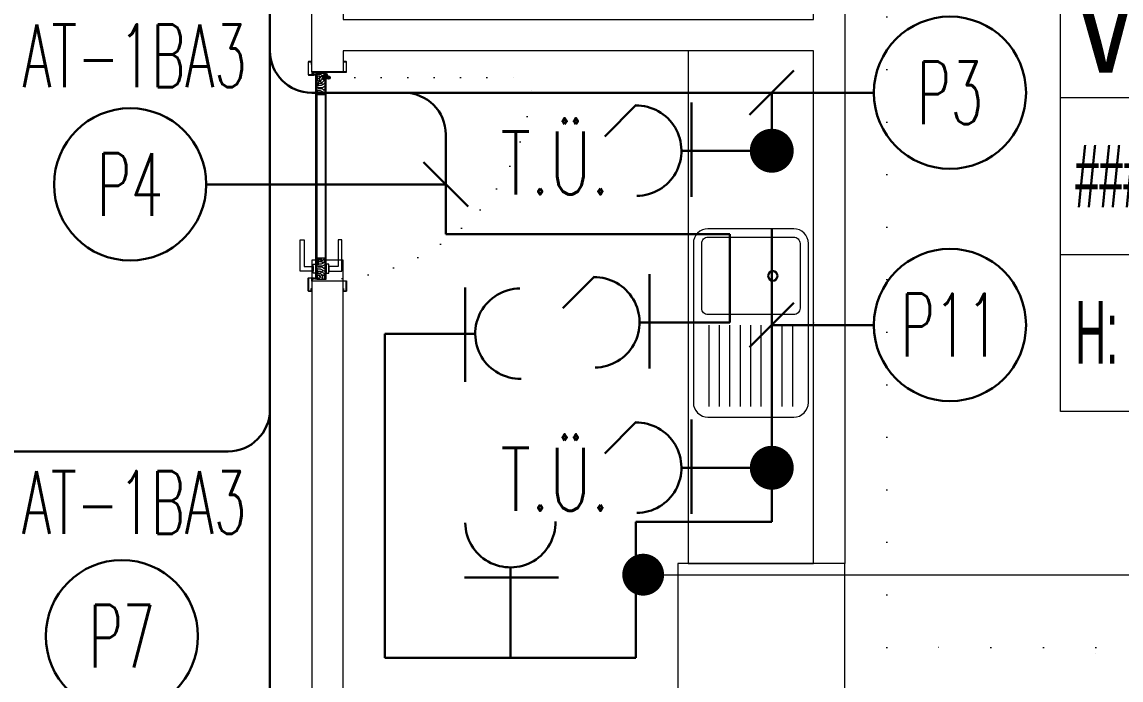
# Model space of a CAD drawing. Header units: metres. Extents: x -13194 to 152406, y -14653 to 29421.
# Drawn here: x 88046 to 88572, y 1624 to 1939 of the extents above; entities that cross this region are included whole.
import ezdxf
from ezdxf.enums import TextEntityAlignment as Align

# ---------------------------------------------------------------- set-up
doc = ezdxf.new("R2010")
doc.units = ezdxf.units.M
doc.header["$LTSCALE"] = 100
doc.header["$MEASUREMENT"] = 0
doc.linetypes.add('DOT2', pattern=[0.125, 0, -0.125])
doc.linetypes.add('HIDDEN', pattern=[0.375, 0.25, -0.125])
doc.layers.get('0').update_dxf_attribs({"color": 9, "lineweight": 9})
for name, color, linetype, lineweight in [('00', 9, 'Continuous', 9), ('01', 9, 'Continuous', 9), ('05V', 9, 'Continuous', 9), ('06C @ 1', 9, 'Continuous', 9), ('09', 9, 'Continuous', 9), ('10', 9, 'Continuous', 9), ('12', 9, 'Continuous', 9), ('20', 9, 'DOT2', 9), ('21_mahal200', 9, 'Continuous', 9), ('E-KABLO', 7, 'Continuous', 30), ('E-KAPAKLI PRİZ', 7, 'Continuous', 30), ('E-LINYE', 7, 'Continuous', 30), ('E-PRİZ', 7, 'Continuous', 30), ('E-YAZI', 7, 'Continuous', 30)]:
    doc.layers.add(name, color=color, linetype=linetype, lineweight=lineweight)
doc.styles.add('Arial', font='arial.ttf', dxfattribs={"height": 2.5})
doc.styles.add('E-YAZI', font='txttw.shx')
doc.styles.add('MuuM_TEXT-STANDART', font='ARIALN.TTF')
doc.dimstyles.new('MuuM_DIM200', dxfattribs={"dimscale": 20, "dimtxt": 2, "dimasz": 1, "dimexe": 1, "dimexo": 1, "dimgap": 1, "dimtad": 1, "dimdec": 1, "dimrnd": 0.5, "dimdsep": 46, "dimtxsty": 'MuuM_TEXT-STANDART', "dimblk": 'ARCHTICK', "dimcen": 0, "dimdle": 0.15, "dimclrd": 256, "dimclre": 256, "dimclrt": 256, "dimadec": 0, "dimazin": 0, "dimtfac": 5, "dimtdec": 1, "dimtix": 1, "dimtmove": 2, "dimatfit": 3, "dimldrblk": 'DOT', "dimfxl": 3, "dimfxlon": 1, "dimtolj": 1, "dimlwd": -1, "dimlwe": -1, "dimarcsym": 0})

# ---------------------------------------------------------------- blocks, each defined once
blk = doc.blocks.new('100_PRİZ')
at = {"layer": 'E-PRİZ', "color": 4}
for p, q in [((0, 2.4), (0, 0)), ((-1.223, 2.136), (1.279, 2.136))]:
    blk.add_line(p, q, dxfattribs=at)
blk.add_arc((0, 3.6), 1.2, 180.7551, 0.7551, dxfattribs=at)
blk = doc.blocks.new('100_KAPAKLI PRİZ')
at = {"layer": 'E-KAPAKLI PRİZ', "color": 4}
for p, q in [((1.216, 3.6), (0.379, 4.438)), ((0, 2.4), (0, 0)), ((-1.223, 2.136), (1.279, 2.136))]:
    blk.add_line(p, q, dxfattribs=at)
blk.add_arc((0, 3.6), 1.2, 180.7551, 0.7551, dxfattribs=at)
blk = doc.blocks.new('p-kolon_80x80')
blk.add_lwpolyline([(-40, -40), (40, -40), (40, 40), (-40, 40)], close=True)
blk = doc.blocks.new('1.Bod.Ara.Sitatik Elk')
at = {"layer": '01'}
blk.add_blockref('p-kolon_80x80', (4400, -6990), dxfattribs=at)
blk = doc.blocks.new('_ArchTick')
at = {"color": 0, "linetype": 'ByBlock', "const_width": 0.15}
blk.add_lwpolyline([(-0.5, -0.5), (0.5, 0.5)], dxfattribs=at)
blk = doc.blocks.new('_Dot')
at = {"color": 0, "linetype": 'ByBlock', "lineweight": -2}
blk.add_line((-0.5, 0), (-1, 0), dxfattribs=at)
at = {"color": 0, "linetype": 'ByBlock', "const_width": 0.5}
blk.add_lwpolyline([(-0.25, 0, 1), (0.25, 0, 1)], format="xyb", close=True, dxfattribs=at)
blk = doc.blocks.new('0_roomno2')
blk.add_lwpolyline([(19.375, -10.5), (0, -10.5), (0, 0), (19.375, 0)], close=True)
for points in [[(0, -3), (19.375, -3)], [(8.125, -3), (8.125, -10.5)], [(11.875, -3), (11.875, -10.5)], [(15.625, -3), (15.625, -10.5)], [(0, -6.75), (8.125, -6.75)]]:
    blk.add_lwpolyline(points)
at = {"style": 'MuuM_TEXT-STANDART', "width": 0.6}
blk.add_text('H:', height=1.5, dxfattribs=at).set_placement((0.35, -8.608), align=Align.MIDDLE_LEFT)
at = {"style": 'Arial'}
blk.add_attdef('ODANO', (0, 1.17), '', height=2, dxfattribs=at)
blk.add_attdef('MEKANADI', text='', height=2, dxfattribs=at).set_placement((0.35, -3), align=Align.BOTTOM_LEFT)
at = {"style": 'MuuM_TEXT-STANDART', "width": 0.6}
for tag, p in [('YER01', (10, -4.5)), ('TAVAN01', (13.75, -4.5)), ('DUVAR01', (17.5, -4.5)), ('YER02', (10, -6.75)), ('TAVAN02', (13.75, -6.75)), ('DUVAR02', (17.5, -6.75)), ('YER03', (10, -9)), ('TAVAN03', (13.75, -9)), ('DUVAR03', (17.5, -9))]:
    blk.add_attdef(tag, text='', height=1.5, dxfattribs=at).set_placement(p, align=Align.MIDDLE_CENTER)
for tag, p in [('M2', (0.35, -4.875)), ('TEMIZTAVANYUKSEKLIGI', (1.8, -8.608))]:
    blk.add_attdef(tag, text='', height=1.5, dxfattribs=at).set_placement(p, align=Align.MIDDLE_LEFT)
blk = doc.blocks.new('gr-p-birim eleman')
blk.add_lwpolyline([(-1, 0), (0, 0), (0, 1), (-1, 1)], close=True)
blk = doc.blocks.new('m-mu-evye01-p')
for points in [[(-45, 9.5), (-45, 50.5, -0.414214), (-38, 57.5), (38, 57.5, -0.414214), (45, 50.5), (45, 9.5, -0.414214), (38, 2.5), (-38, 2.5, -0.414214)], [(-4, 9.5), (-4, 50.5, 0.414214), (-7, 53.5), (-38, 53.5, 0.414214), (-41, 50.5), (-41, 9.5, 0.414214), (-38, 6.5), (-7, 6.5, 0.414214)]]:
    blk.add_lwpolyline(points, format="xyb", close=True)
for points in [[(40, 50), (1, 50)], [(40, 45), (1, 45)], [(40, 40), (1, 40)], [(40, 35), (1, 35)], [(40, 30), (1, 30)], [(40, 25), (1, 25)], [(40, 20), (1, 20)], [(40, 15), (1, 15)], [(40, 10), (1, 10)]]:
    blk.add_lwpolyline(points)
for radius in [2.5, 2]:
    blk.add_circle((-22.5, 19.5), radius)
blk.add_point((0, 0))
blk = doc.blocks.new('p-kapı kolu')
for points in [[(2.2, 0), (2.2, -1.25), (-2.2, -1.25), (-2.2, 0), (2.2, 0)], [(1.225, -1.25), (1.225, -7.5), (-13.775, -7.5), (-13.775, -5.625), (-1.025, -5.625), (-1.025, -5.625), (-1.025, -1.25), (1.225, -1.25)]]:
    blk.add_lwpolyline(points)
blk = doc.blocks.new('K-AH-01')
at = {"layer": '09'}
h = blk.add_hatch(dxfattribs=at)
h.set_pattern_fill('LOGEND', color=256, scale=10, style=0)
h.set_pattern_definition([(7e-15, (-3944.073, -2726.897), (10, 10), [3, -7]), (7e-15, (-3944.073, -2726.397), (10, 10), [3, -7]), (7e-15, (-3943.573, -2725.397), (10, 10), [2, -8]), (7e-15, (-3943.073, -2724.397), (10, 10), [1.5, -8.5]), (7e-15, (-3943.073, -2723.397), (10, 10), [1, -9]), (7e-15, (-3945.573, -2722.397), (10, 10), [0.5, -2.5, 0.5, -6.5]), (7e-15, (-3944.073, -2721.897), (10, 10), [0.5, -4, 1.5, -4]), (7e-15, (-3942.073, -2721.397), (10, 10), [0.5, -0.5, 0.5, -8.5]), (7e-15, (-3942.573, -2720.897), (10, 10), [0.5, -9.5]), (7e-15, (-3943.073, -2719.897), (10, 10), [1.5, -8.5]), (7e-15, (-3943.073, -2718.897), (10, 10), [2, -8]), (7e-15, (-3943.573, -2717.897), (10, 10), [2.5, -3, 0.5, -4]), (90, (-3947.573, -2723.897), (-10, 10), [0.5, -1, 2.5, -6]), (90, (-3947.073, -2722.897), (-10, 10), [0.5, -0.5, 1.5, -7.5]), (90, (-3946.573, -2718.897), (-10, 10), [1, -9]), (90, (-3946.073, -2722.897), (-10, 10), [2, -3, 0.5, -4.5]), (90, (-3945.573, -2717.397), (-10, 10), [0.5, -9.5]), (90, (-3945.073, -2722.397), (-10, 10), [1.5, -8.5]), (90, (-3944.073, -2721.897), (-10, 10), [1, -9]), (90, (-3943.073, -2721.897), (-10, 10), [0.5, -1.5, 1.5, -6.5]), (90, (-3942.573, -2721.397), (-10, 10), [0.5, -9.5]), (90, (-3942.073, -2723.397), (-10, 10), [1.4, -8.6]), (90, (-3941.573, -2725.397), (-10, 10), [1, -9]), (90, (-3940.573, -2721.397), (-10, 10), [0.5, -9.5]), (90, (-3939.573, -2721.897), (-10, 10), [1.5, -8.5]), (90, (-3938.573, -2721.897), (-10, 10), [1.5, -8.5]), (45, (-3940.073, -2725.8966), (1e-15, 10), [0.7071, -0.7071, 0.7071, -12.020836]), (45, (-3942.073, -2723.3966), (1e-15, 10), [1.4142, -12.727936]), (45, (-3946.073, -2718.3966), (1e-15, 10), [1.4142, -12.727936]), (45, (-3944.073, -2720.8966), (1e-15, 10), [1.4142, -12.727936]), (45, (-3943.573, -2722.8966), (1e-15, 10), [1.4142, -12.727936]), (45, (-3940.573, -2724.8966), (1e-15, 10), [1.4142, -12.727936]), (45, (-3941.573, -2724.3966), (1e-15, 10), [2.12132, -12.020816]), (45, (-3944.573, -2719.8966), (1e-15, 10), [0.7071, -13.435036]), (45, (-3945.073, -2718.8966), (1e-15, 10), [0.7071, -13.435036]), (45, (-3941.073, -2718.8966), (1e-15, 10), [0.7071, -13.435036]), (45, (-3945.073, -2723.8966), (1e-15, 10), [0.7071, -13.435036]), (45, (-3939.573, -2720.3966), (1e-15, 10), [0.7071, -13.435036]), (45, (-3943.073, -2721.3966), (1e-15, 10), [0.7071, -13.435036]), (45, (-3942.073, -2720.3966), (1e-15, 10), [0.7071, -13.435036]), (135, (-3942.573, -2722.3966), (-10, 1e-15), [0.7071, -0.7071, 2.12132, -10.606616]), (135, (-3941.073, -2722.3966), (-10, 1e-15), [0.7071, -13.435036]), (135, (-3941.073, -2725.8966), (-10, 1e-15), [0.7071, -13.435036]), (135, (-3943.073, -2723.3966), (-10, 1e-15), [0.7071, -13.435036]), (135, (-3941.573, -2721.3966), (-10, 1e-15), [0.7071, -13.435036]), (135, (-3944.073, -2723.8966), (-10, 1e-15), [0.7071, -13.435036]), (135, (-3940.073, -2723.8966), (-10, 1e-15), [0.7071, -13.435036]), (135, (-3947.073, -2726.8966), (-10, 1e-15), [0.7071, -13.435036]), (135, (-3946.573, -2726.3966), (-10, 1e-15), [1.4142, -12.727936]), (135, (-3946.073, -2725.8966), (-10, 1e-15), [1.4142, -12.727936]), (135, (-3945.073, -2725.8966), (-10, 1e-15), [1.4142, -12.727936]), (135, (-3944.573, -2724.8966), (-10, 1e-15), [1.4142, -12.727936]), (135, (-3940.573, -2720.8966), (-10, 1e-15), [1.4142, -12.727936]), (135, (-3938.573, -2725.8966), (-10, 1e-15), [1.4142, -12.727936]), (135, (-3938.073, -2717.8966), (-10, 1e-15), [1.4142, -12.727936]), (135, (-3938.073, -2718.8966), (-10, 1e-15), [1.4142, -12.727936]), (135, (-3939.073, -2719.3966), (-10, 1e-15), [1.4142, -12.727936]), (135, (-3946.073, -2719.3966), (-10, 1e-15), [2.12132, -12.020816]), (135, (-3939.573, -2720.3966), (-10, 1e-15), [2.12132, -12.020816]), (26.56505, (-3945.0727, -2717.3966), (10, 4e-09), [1.118, -21.24268]), (26.56505, (-3945.0727, -2722.3966), (10, 4e-09), [1.118, -21.24268]), (26.56505, (-3944.0727, -2719.3966), (10, 4e-09), [1.118, -21.24268]), (26.56505, (-3941.0727, -2726.3966), (10, 4e-09), [1.118, -21.24268]), (26.56505, (-3941.5727, -2725.3966), (10, 4e-09), [1.118, -21.24268]), (26.56505, (-3944.5727, -2723.3966), (10, 4e-09), [1.118, -21.24268]), (26.56505, (-3944.5727, -2718.3966), (10, 4e-09), [1.118, -21.24268]), (26.56505, (-3941.5727, -2721.3966), (10, 4e-09), [2.236, -20.12468]), (63.43495, (-3941.5727, -2719.8966), (5e-10, 10), [1.118, -21.24268]), (63.43495, (-3940.0727, -2722.8966), (5e-10, 10), [1.118, -21.24268]), (63.43495, (-3945.0727, -2720.8966), (5e-10, 10), [1.118, -21.24268]), (63.43495, (-3947.0727, -2720.3966), (5e-10, 10), [1.118, -21.24268]), (63.43495, (-3941.0727, -2722.3966), (5e-10, 10), [1.118, -21.24268]), (63.43495, (-3942.0727, -2722.3966), (5e-10, 10), [1.118, -21.24268]), (63.43495, (-3946.0727, -2720.8966), (5e-10, 10), [2.236, -20.12468]), (63.43495, (-3938.5727, -2724.3966), (5e-10, 10), [2.236, -20.12468]), (63.43495, (-3939.5727, -2723.8966), (5e-10, 10), [2.236, -20.12468]), (116.56505, (-3947.5727, -2725.3966), (-4e-09, 10), [1.118, -21.24268]), (116.56505, (-3947.5727, -2719.8966), (-4e-09, 10), [1.118, -21.24268]), (116.56505, (-3945.5727, -2726.8966), (-4e-09, 10), [1.118, -21.24268]), (116.56505, (-3946.5727, -2717.8966), (-4e-09, 10), [1.118, -21.24268]), (116.56505, (-3945.5727, -2723.8966), (-4e-09, 10), [1.118, -21.24268]), (116.56505, (-3943.5727, -2722.8966), (-4e-09, 10), [1.118, -21.24268]), (116.56505, (-3942.5727, -2720.8966), (-4e-09, 10), [1.118, -21.24268]), (116.56505, (-3947.0727, -2724.8966), (3.2e-06, 10.0000016), [1.118, -21.24268]), (116.56505, (-3944.5727, -2723.3966), (-4e-09, 10), [1.118, -21.24268]), (116.56505, (-3941.5727, -2724.3966), (-4e-09, 10), [1.118, -21.24268]), (116.56505, (-3940.5727, -2723.3966), (-4e-09, 10), [1.118, -21.24268]), (116.56505, (-3938.5727, -2720.3966), (-4e-09, 10), [1.118, -21.24268]), (116.56505, (-3946.0727, -2717.3966), (-4e-09, 10), [1.118, -21.24268]), (116.56505, (-3947.5727, -2717.8966), (-4e-09, 10), [2.236, -20.12468]), (116.56505, (-3946.0727, -2724.8966), (-4e-09, 10), [2.236, -20.12468]), (153.43495, (-3947.5727, -2726.3966), (-10, 5e-10), [1.118, -21.24268]), (153.43495, (-3939.0727, -2726.8966), (-10, 5e-10), [1.118, -21.24268]), (153.43495, (-3939.5727, -2721.8966), (-10, 5e-10), [1.118, -21.24268]), (153.43495, (-3943.5727, -2725.3966), (-10, 5e-10), [1.118, -21.24268]), (153.43495, (-3944.0727, -2726.3966), (-10, 5e-10), [1.118, -21.24268]), (153.43495, (-3943.0727, -2724.3966), (-10, 5e-10), [1.118, -21.24268]), (153.43495, (-3940.0727, -2718.3966), (-10, 5e-10), [1.118, -21.24268]), (153.43495, (-3939.0727, -2717.8966), (-10, 5e-10), [2.236, -20.12468])])
h.paths.add_polyline_path([(10.77, 6.46), (10.77, 2.46), (0.77, 2.46), (0.77, 6.46)])
h = blk.add_hatch(dxfattribs=at)
h.set_pattern_fill('LOGEND', color=256, scale=10, style=0)
h.set_pattern_definition([(7e-15, (-3938.781, -2726.897), (10, 10), [3, -7]), (7e-15, (-3938.781, -2726.397), (10, 10), [3, -7]), (7e-15, (-3938.281, -2725.397), (10, 10), [2, -8]), (7e-15, (-3937.781, -2724.397), (10, 10), [1.5, -8.5]), (7e-15, (-3937.781, -2723.397), (10, 10), [1, -9]), (7e-15, (-3940.281, -2722.397), (10, 10), [0.5, -2.5, 0.5, -6.5]), (7e-15, (-3938.781, -2721.897), (10, 10), [0.5, -4, 1.5, -4]), (7e-15, (-3936.781, -2721.397), (10, 10), [0.5, -0.5, 0.5, -8.5]), (7e-15, (-3937.281, -2720.897), (10, 10), [0.5, -9.5]), (7e-15, (-3937.781, -2719.897), (10, 10), [1.5, -8.5]), (7e-15, (-3937.781, -2718.897), (10, 10), [2, -8]), (7e-15, (-3938.281, -2717.897), (10, 10), [2.5, -3, 0.5, -4]), (90, (-3942.281, -2723.897), (-10, 10), [0.5, -1, 2.5, -6]), (90, (-3941.781, -2722.897), (-10, 10), [0.5, -0.5, 1.5, -7.5]), (90, (-3941.281, -2718.897), (-10, 10), [1, -9]), (90, (-3940.781, -2722.897), (-10, 10), [2, -3, 0.5, -4.5]), (90, (-3940.281, -2717.397), (-10, 10), [0.5, -9.5]), (90, (-3939.781, -2722.397), (-10, 10), [1.5, -8.5]), (90, (-3938.781, -2721.897), (-10, 10), [1, -9]), (90, (-3937.781, -2721.897), (-10, 10), [0.5, -1.5, 1.5, -6.5]), (90, (-3937.281, -2721.397), (-10, 10), [0.5, -9.5]), (90, (-3936.781, -2723.397), (-10, 10), [1.4, -8.6]), (90, (-3936.281, -2725.397), (-10, 10), [1, -9]), (90, (-3935.281, -2721.397), (-10, 10), [0.5, -9.5]), (90, (-3934.281, -2721.897), (-10, 10), [1.5, -8.5]), (90, (-3933.281, -2721.897), (-10, 10), [1.5, -8.5]), (45, (-3934.781, -2725.8966), (1e-15, 10), [0.7071, -0.7071, 0.7071, -12.020836]), (45, (-3936.781, -2723.3966), (1e-15, 10), [1.4142, -12.727936]), (45, (-3940.781, -2718.3966), (1e-15, 10), [1.4142, -12.727936]), (45, (-3938.781, -2720.8966), (1e-15, 10), [1.4142, -12.727936]), (45, (-3938.281, -2722.8966), (1e-15, 10), [1.4142, -12.727936]), (45, (-3935.281, -2724.8966), (1e-15, 10), [1.4142, -12.727936]), (45, (-3936.281, -2724.3966), (1e-15, 10), [2.12132, -12.020816]), (45, (-3939.281, -2719.8966), (1e-15, 10), [0.7071, -13.435036]), (45, (-3939.781, -2718.8966), (1e-15, 10), [0.7071, -13.435036]), (45, (-3935.781, -2718.8966), (1e-15, 10), [0.7071, -13.435036]), (45, (-3939.781, -2723.8966), (1e-15, 10), [0.7071, -13.435036]), (45, (-3934.281, -2720.3966), (1e-15, 10), [0.7071, -13.435036]), (45, (-3937.781, -2721.3966), (1e-15, 10), [0.7071, -13.435036]), (45, (-3936.781, -2720.3966), (1e-15, 10), [0.7071, -13.435036]), (135, (-3937.281, -2722.3966), (-10, 1e-15), [0.7071, -0.7071, 2.12132, -10.606616]), (135, (-3935.781, -2722.3966), (-10, 1e-15), [0.7071, -13.435036]), (135, (-3935.781, -2725.8966), (-10, 1e-15), [0.7071, -13.435036]), (135, (-3937.781, -2723.3966), (-10, 1e-15), [0.7071, -13.435036]), (135, (-3936.281, -2721.3966), (-10, 1e-15), [0.7071, -13.435036]), (135, (-3938.781, -2723.8966), (-10, 1e-15), [0.7071, -13.435036]), (135, (-3934.781, -2723.8966), (-10, 1e-15), [0.7071, -13.435036]), (135, (-3941.781, -2726.8966), (-10, 1e-15), [0.7071, -13.435036]), (135, (-3941.281, -2726.3966), (-10, 1e-15), [1.4142, -12.727936]), (135, (-3940.781, -2725.8966), (-10, 1e-15), [1.4142, -12.727936]), (135, (-3939.781, -2725.8966), (-10, 1e-15), [1.4142, -12.727936]), (135, (-3939.281, -2724.8966), (-10, 1e-15), [1.4142, -12.727936]), (135, (-3935.281, -2720.8966), (-10, 1e-15), [1.4142, -12.727936]), (135, (-3933.281, -2725.8966), (-10, 1e-15), [1.4142, -12.727936]), (135, (-3932.781, -2717.8966), (-10, 1e-15), [1.4142, -12.727936]), (135, (-3932.781, -2718.8966), (-10, 1e-15), [1.4142, -12.727936]), (135, (-3933.781, -2719.3966), (-10, 1e-15), [1.4142, -12.727936]), (135, (-3940.781, -2719.3966), (-10, 1e-15), [2.12132, -12.020816]), (135, (-3934.281, -2720.3966), (-10, 1e-15), [2.12132, -12.020816]), (26.56505, (-3939.7813, -2717.3966), (10, 4e-09), [1.118, -21.24268]), (26.56505, (-3939.7813, -2722.3966), (10, 4e-09), [1.118, -21.24268]), (26.56505, (-3938.7813, -2719.3966), (10, 4e-09), [1.118, -21.24268]), (26.56505, (-3935.7813, -2726.3966), (10, 4e-09), [1.118, -21.24268]), (26.56505, (-3936.2813, -2725.3966), (10, 4e-09), [1.118, -21.24268]), (26.56505, (-3939.2813, -2723.3966), (10, 4e-09), [1.118, -21.24268]), (26.56505, (-3939.2813, -2718.3966), (10, 4e-09), [1.118, -21.24268]), (26.56505, (-3936.2813, -2721.3966), (10, 4e-09), [2.236, -20.12468]), (63.43495, (-3936.2813, -2719.8966), (5e-10, 10), [1.118, -21.24268]), (63.43495, (-3934.7813, -2722.8966), (5e-10, 10), [1.118, -21.24268]), (63.43495, (-3939.7813, -2720.8966), (5e-10, 10), [1.118, -21.24268]), (63.43495, (-3941.7813, -2720.3966), (5e-10, 10), [1.118, -21.24268]), (63.43495, (-3935.7813, -2722.3966), (5e-10, 10), [1.118, -21.24268]), (63.43495, (-3936.7813, -2722.3966), (5e-10, 10), [1.118, -21.24268]), (63.43495, (-3940.7813, -2720.8966), (5e-10, 10), [2.236, -20.12468]), (63.43495, (-3933.2813, -2724.3966), (5e-10, 10), [2.236, -20.12468]), (63.43495, (-3934.2813, -2723.8966), (5e-10, 10), [2.236, -20.12468]), (116.56505, (-3942.2813, -2725.3966), (-4e-09, 10), [1.118, -21.24268]), (116.56505, (-3942.2813, -2719.8966), (-4e-09, 10), [1.118, -21.24268]), (116.56505, (-3940.2813, -2726.8966), (-4e-09, 10), [1.118, -21.24268]), (116.56505, (-3941.2813, -2717.8966), (-4e-09, 10), [1.118, -21.24268]), (116.56505, (-3940.2813, -2723.8966), (-4e-09, 10), [1.118, -21.24268]), (116.56505, (-3938.2813, -2722.8966), (-4e-09, 10), [1.118, -21.24268]), (116.56505, (-3937.2813, -2720.8966), (-4e-09, 10), [1.118, -21.24268]), (116.56505, (-3941.7813, -2724.8966), (3.2e-06, 10.0000016), [1.118, -21.24268]), (116.56505, (-3939.2813, -2723.3966), (-4e-09, 10), [1.118, -21.24268]), (116.56505, (-3936.2813, -2724.3966), (-4e-09, 10), [1.118, -21.24268]), (116.56505, (-3935.2813, -2723.3966), (-4e-09, 10), [1.118, -21.24268]), (116.56505, (-3933.2813, -2720.3966), (-4e-09, 10), [1.118, -21.24268]), (116.56505, (-3940.7813, -2717.3966), (-4e-09, 10), [1.118, -21.24268]), (116.56505, (-3942.2813, -2717.8966), (-4e-09, 10), [2.236, -20.12468]), (116.56505, (-3940.7813, -2724.8966), (-4e-09, 10), [2.236, -20.12468]), (153.43495, (-3942.2813, -2726.3966), (-10, 5e-10), [1.118, -21.24268]), (153.43495, (-3933.7813, -2726.8966), (-10, 5e-10), [1.118, -21.24268]), (153.43495, (-3934.2813, -2721.8966), (-10, 5e-10), [1.118, -21.24268]), (153.43495, (-3938.2813, -2725.3966), (-10, 5e-10), [1.118, -21.24268]), (153.43495, (-3938.7813, -2726.3966), (-10, 5e-10), [1.118, -21.24268]), (153.43495, (-3937.7813, -2724.3966), (-10, 5e-10), [1.118, -21.24268]), (153.43495, (-3934.7813, -2718.3966), (-10, 5e-10), [1.118, -21.24268]), (153.43495, (-3933.7813, -2717.8966), (-10, 5e-10), [2.236, -20.12468])])
h.paths.add_polyline_path([(89.06, 2.47), (89.06, 6.46), (99.06, 6.47), (99.06, 2.47)])
at = {"layer": '10'}
for points in [[(-0.44, -1.7), (1.3, -1.7, 0.414214), (1.6, -1.4), (1.6, 1.1, 0.414214), (1.3, 1.4, 0.414214), (1, 1.1), (1, 0.2), (0.2, 0.2), (0.2, 16.4, 0.414214), (-0.1, 16.7), (-4.6, 16.7, 0.414214), (-4.9, 16.4), (-4.9, 15.3, 0.414214), (-4.6, 15), (-3.5, 15), (-3.5, 15.2), (-4.6, 15.2, -0.414214), (-4.7, 15.3), (-4.7, 16.4, -0.414214), (-4.6, 16.5), (-0.2, 16.5), (-0.1, 16.5, -0.414214), (0, 16.4), (0, 0), (1.2, 0), (1.2, 1.1, -0.414214), (1.3, 1.2, -0.414214), (1.4, 1.1), (1.4, -1.4, -0.414214), (1.3, -1.5), (-0.44, -1.5), (-4.6, -1.5, -0.414214), (-4.7, -1.4), (-4.7, -0.3, -0.414214), (-4.6, -0.2), (-3.5, -0.2), (-3.5, 0), (-4.6, 0, 0.414214), (-4.9, -0.3), (-4.9, -1.4, 0.414214), (-4.6, -1.7)], [(100.44, -1.7), (98.7, -1.7, -0.414214), (98.4, -1.4), (98.4, 1.1, -0.414214), (98.7, 1.4, -0.414214), (99, 1.1), (99, 0.2), (99.8, 0.2), (99.8, 16.4, -0.414214), (100.1, 16.7), (104.6, 16.7, -0.414214), (104.9, 16.4), (104.9, 15.3, -0.414214), (104.6, 15), (103.5, 15), (103.5, 15.2), (104.6, 15.2, 0.414214), (104.7, 15.3), (104.7, 16.4, 0.414214), (104.6, 16.5), (100.2, 16.5), (100.1, 16.5, 0.414214), (100, 16.4), (100, 0), (98.8, 0), (98.8, 1.1, 0.414214), (98.7, 1.2, 0.414214), (98.6, 1.1), (98.6, -1.4, 0.414214), (98.7, -1.5), (100.44, -1.5), (104.6, -1.5, 0.414214), (104.7, -1.4), (104.7, -0.3, 0.414214), (104.6, -0.2), (103.5, -0.2), (103.5, 0), (104.6, 0, -0.414214), (104.9, -0.3), (104.9, -1.4, -0.414214), (104.6, -1.7)], [(2.15, 7.6), (0.77, 6.96), (0.77, 4.09), (0.57, 4.09), (0.57, 7.09), (2.04, 7.77, -14.796002)]]:
    blk.add_lwpolyline(points, format="xyb", close=True, dxfattribs=at)
blk.add_circle((2.72, 8.09), 0.55, dxfattribs=at)
at = {"layer": '12'}
for points in [[(0.77, 6.46), (99.06, 6.47), (99.06, 6.97), (0.77, 6.96)], [(0.77, 2.46), (10.77, 2.46), (10.77, 6.46), (0.77, 6.46)], [(89.06, 2.46), (99.06, 2.46), (99.06, 6.47), (89.06, 6.47)], [(0.77, 2.46), (99.06, 2.46), (99.06, 1.96), (0.77, 1.96)]]:
    blk.add_lwpolyline(points, close=True, dxfattribs=at)
at = {"layer": '20'}
blk.add_lwpolyline([(2.72, 8.09), (2.72, 105.23)], dxfattribs=at)
at = {"layer": '20', "linetype": 'HIDDEN'}
for points in [[(1.97, 6.89), (1.97, 5.39), (3.47, 5.39), (3.47, 6.89)], [(2.17, 7.58), (2.17, 5.59), (3.27, 5.59), (3.27, 7.58)]]:
    blk.add_lwpolyline(points, dxfattribs=at)
at = {"layer": '20'}
blk.add_arc((0.77, 6.96), 98.29, 357.0842, 88.8632, dxfattribs=at)
at = {"layer": '06C @ 1', "xscale": -1, "rotation": 180}
blk.add_blockref('p-kapı kolu', (94.06, 6.97), dxfattribs=at)
at = {"layer": '06C @ 1'}
blk.add_blockref('p-kapı kolu', (94.06, 1.96), dxfattribs=at)
blk = doc.blocks.new('1.Bod.Ara.Mimari Elk')
at = {"layer": '00'}
for points in [[(4425, -6950), (4425, -6705), (4200, -6705), (4200, -6715), (4185, -6715), (4185, -6680), (4200, -6680), (4200, -6690), (4425, -6690), (4425, -6360), (4200, -6360), (4200, -6370), (4185, -6370), (4185, -6360), (4090, -6360), (4090, -6280), (4105, -6280), (4105, -6345), (4425, -6345), (4425, -6230), (4440, -6230), (4440, -6950)], [(4200, -7015), (4200, -6805), (4185, -6805), (4185, -7015)]]:
    blk.add_lwpolyline(points, dxfattribs=at)
at = {"layer": '20', "ltscale": 2}
for p, q in [((4460, -6990), (4460, -5330)), ((4560, -6990), (4460, -6990)), ((4560, -8750), (4560, -6990))]:
    blk.add_line(p, q, dxfattribs=at)
at = {"rotation": 270}
blk.add_blockref('K-AH-01', (4185, -6715), dxfattribs=at)
at = {"layer": '05V', "linetype": 'Continuous', "xscale": 60, "yscale": 245}
blk.add_blockref('gr-p-birim eleman', (4425, -6950), dxfattribs=at)
at = {"layer": '05V', "linetype": 'Continuous', "xscale": -1, "rotation": 90}
blk.add_blockref('m-mu-evye01-p', (4425, -6835), dxfattribs=at)
at = {"layer": '21_mahal200'}
ref = blk.add_blockref('0_roomno2', (4543.02, -6667.33), dxfattribs=dict(at, xscale=20, yscale=20, zscale=20))
ref.add_attrib('ODANO', 'B1A-23', (4543.02, -6658.69), dxfattribs={"layer": '0', "height": 40, "style": 'Arial'})
ref.add_attrib('MEKANADI', 'WC BY', dxfattribs={"layer": '0', "height": 40, "style": 'Arial'}).set_placement((4550.02, -6727.33), align=Align.BOTTOM_LEFT)
ref.add_attrib('M2', '#### m2', dxfattribs={"layer": '0', "height": 30, "style": 'MuuM_TEXT-STANDART', "width": 0.6}).set_placement((4550.02, -6764.83), align=Align.MIDDLE_LEFT)
ref.add_attrib('TEMIZTAVANYUKSEKLIGI', '2.20 M', dxfattribs={"layer": '0', "height": 30, "style": 'MuuM_TEXT-STANDART', "width": 0.6}).set_placement((4579.02, -6839.49), align=Align.MIDDLE_LEFT)
ref.add_attrib('YER01', 'Y05', dxfattribs={"layer": '0', "height": 30, "style": 'MuuM_TEXT-STANDART', "width": 0.6}).set_placement((4743.02, -6757.33), align=Align.MIDDLE_CENTER)
ref.add_attrib('TAVAN01', 'T01', dxfattribs={"layer": '0', "height": 30, "style": 'MuuM_TEXT-STANDART', "width": 0.6}).set_placement((4818.02, -6757.33), align=Align.MIDDLE_CENTER)
ref.add_attrib('DUVAR01', 'D15', dxfattribs={"layer": '0', "height": 30, "style": 'MuuM_TEXT-STANDART', "width": 0.6}).set_placement((4893.02, -6757.33), align=Align.MIDDLE_CENTER)
ref.add_attrib('TAVAN02', 'T09', dxfattribs={"layer": '0', "height": 30, "style": 'MuuM_TEXT-STANDART', "width": 0.6}).set_placement((4818.02, -6802.33), align=Align.MIDDLE_CENTER)
blk.add_leader([(4343.51, -6955.29), (4584.01, -6955.29)], dimstyle='MuuM_DIM200', override={"dimasz": 1, "dimfxl": 10}, dxfattribs=at)

msp = doc.modelspace()

# ---------------------------------------------------------------- linework, layer by layer
at = {"layer": 'E-KABLO', "color": 6}
for p, q in [((88165, 1606.35), (88165, 2285)), ((88405, 1905), (88185, 1905)), ((88405, 1905), (88405, 1872.04)), ((88249.13, 1837.4), (88249.13, 1885)), ((88405, 1840), (88405, 1700)), ((88249.13, 1837.4), (88385, 1837.4)), ((88385, 1795.28), (88385, 1837.4)), ((88220, 1789.87), (88220, 1635)), ((87889.73, 1733.58), (88145, 1733.58)), ((88405, 1700), (88340, 1700)), ((88340, 1635), (88340, 1700)), ((88340, 1635), (88220, 1635))]:
    msp.add_line(p, q, dxfattribs=at)
at = {"layer": 'E-KABLO', "color": 4, "const_width": 10.5}
for points in [[(88399.75, 1877.29, 1), (88410.25, 1877.29, 1)], [(88399.75, 1725.81, 1), (88410.25, 1725.81, 1)]]:
    msp.add_lwpolyline(points, format="xyb", close=True, dxfattribs=at)
at = {"layer": 'E-KABLO', "color": 6}
for centre, start, end in [((88185, 1925), 180, 270), ((88229.13, 1885), 0, 90), ((88145, 1753.58), 270, 0)]:
    msp.add_arc(centre, 20, start, end, dxfattribs=at)
at = {"layer": 'E-LINYE', "color": 7, "linetype": 'Continuous'}
for p, q in [((88394.39, 1894.39), (88415.61, 1915.61)), ((88405, 1905), (88453.83, 1905)), ((88259.74, 1850.59), (88238.52, 1871.8)), ((88134.56, 1861.2), (88249.13, 1861.2)), ((88394.39, 1783.39), (88415.61, 1804.61)), ((88405, 1794), (88453.83, 1794))]:
    msp.add_line(p, q, dxfattribs=at)
for centre in [(88490.21, 1905), (88098.18, 1861.2), (88490.21, 1794), (88094.23, 1645.32)]:
    msp.add_circle(centre, 36.38, dxfattribs=at)

# ---------------------------------------------------------------- block references
for name in ['1.Bod.Ara.Mimari Elk', '1.Bod.Ara.Sitatik Elk']:
    msp.add_blockref(name, (84000, 8630))
at = {"layer": 'E-KAPAKLI PRİZ', "xscale": 18, "yscale": 18, "zscale": 18, "rotation": 89.99999999999999}
for p in [(88405, 1877.29), (88385, 1795.28), (88405, 1725.81)]:
    msp.add_blockref('100_KAPAKLI PRİZ', p, dxfattribs=at)
at = {"layer": 'E-PRİZ', "xscale": 18, "yscale": 18, "zscale": 18, "rotation": 270}
msp.add_blockref('100_PRİZ', (88220, 1789.87), dxfattribs=at)
at = {"layer": 'E-PRİZ', "xscale": 18, "yscale": 18, "zscale": 18}
msp.add_blockref('100_PRİZ', (88280, 1635), dxfattribs=at)

# ---------------------------------------------------------------- texts
at = {"layer": 'E-LINYE', "color": 3, "linetype": 'Continuous', "style": 'E-YAZI', "width": 0.6}
for s, p in [('AT-1BA3', (88100.28, 1922.61)), ('P3', (88490.21, 1905)), ('P4', (88098.18, 1861.2)), ('P11', (88490.21, 1794)), ('AT-1BA3', (88100.06, 1709.22)), ('P7', (88094.23, 1645.32))]:
    msp.add_text(s, height=30, dxfattribs=at).set_placement(p, align=Align.MIDDLE_CENTER)
at = {"layer": 'E-YAZI', "color": 3, "style": 'E-YAZI', "width": 0.7}
for p in [(88275.34, 1856.4), (88275.34, 1705.27)]:
    msp.add_text('T.Ü.', height=30, dxfattribs=at).set_placement(p)

doc.saveas('drawing.dxf')
